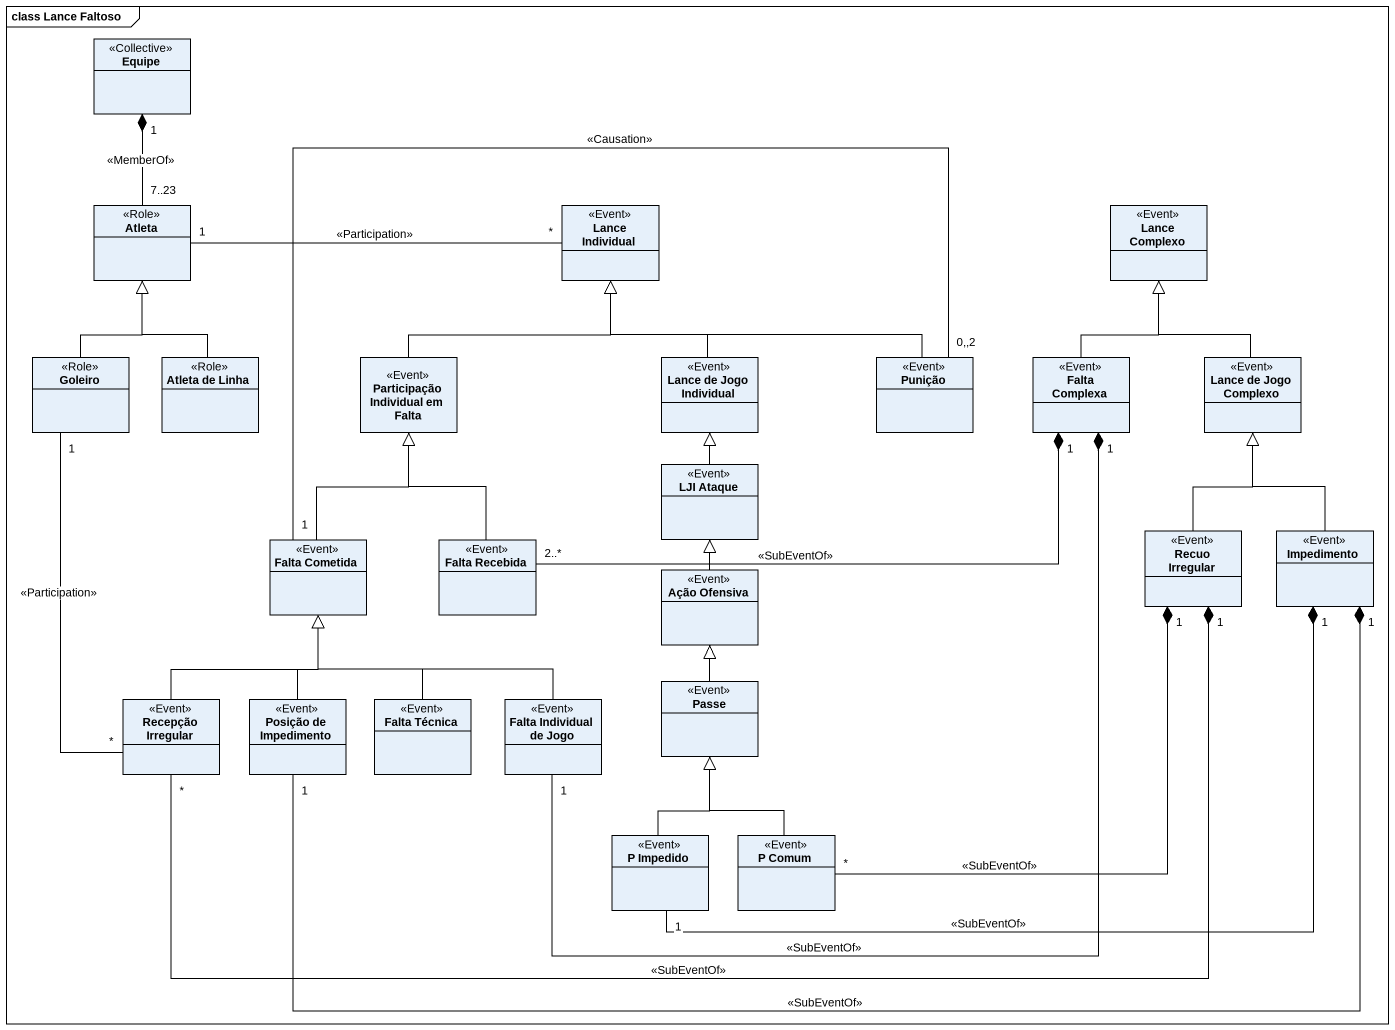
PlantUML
@startuml
mainframe class Lance Faltoso
hide circle
hide empty members
class Equipe <<Collective>>
class Atleta <<Role>>
class "Lance Individual" as Lance_Individual <<Event>>
class "Lance Complexo" as Lance_Complexo <<Event>>
class Goleiro <<Role>>
class "Atleta de Linha" as Atleta_de_Linha <<Role>>
class "Participação Individual em Falta" as Participação_Individual_em <<Event>>
class "Lance de Jogo Individual" as Lance_de_Jogo_Individual <<Event>>
class Punição <<Event>>
class "Falta Complexa" as Falta_Complexa <<Event>>
class "Lance de Jogo Complexo" as Lance_de_Jogo_Complexo <<Event>>
class "LJI Ataque" as LJI_Ataque <<Event>>
class "Falta Cometida" as Falta_Cometida <<Event>>
class "Falta Recebida" as Falta_Recebida <<Event>>
class "Recuo Irregular" as Recuo_Irregular <<Event>>
class Impedimento <<Event>>
class "Ação Ofensiva" as Ação_Ofensiva <<Event>>
class Passe <<Event>>
class "Recepção Irregular" as Recepção_Irregular <<Event>>
class "Posição de Impedimento" as Posição_de_Impedimento <<Event>>
class "Falta Técnica" as Falta_Técnica <<Event>>
class "Falta Individual de Jogo" as Falta_Individual_de_Jogo <<Event>>
class "P Impedido" as P_Impedido <<Event>>
class "P Comum" as P_Comum <<Event>>
Equipe "1" *-- "7..23" Atleta : <<MemberOf>>
Atleta "1" -right- "*" Lance_Individual : <<Participation>>
Goleiro -up-|> Atleta
Goleiro "1" -- "*" Recepção_Irregular : <<Participation>>
Atleta_de_Linha -up-|> Atleta
Participação_Individual_em -up-|> Lance_Individual
Lance_de_Jogo_Individual -up-|> Lance_Individual
Punição -left-|> Lance_Individual
Falta_Complexa -up-|> Lance_Complexo
Falta_Complexa "1" *-left- "2..*" Falta_Recebida : <<SubEventOf>>
Falta_Complexa "1" *-- "1" Falta_Individual_de_Jogo : <<SubEventOf>>
Lance_de_Jogo_Complexo -up-|> Lance_Complexo
LJI_Ataque -up-|> Lance_de_Jogo_Individual
Falta_Cometida -up-|> Participação_Individual_em
Falta_Cometida "1" -right- "0,,2" Punição : <<Causation>>
Falta_Recebida -up-|> Participação_Individual_em
Recuo_Irregular -up-|> Lance_de_Jogo_Complexo
Recuo_Irregular "1" *-left- "*" Recepção_Irregular : <<SubEventOf>>
Recuo_Irregular "1" *-- "*" P_Comum : <<SubEventOf>>
Impedimento -up-|> Lance_de_Jogo_Complexo
Impedimento "1" *-left- "1" Posição_de_Impedimento : <<SubEventOf>>
Impedimento "1" *-left- "1" P_Impedido : <<SubEventOf>>
Ação_Ofensiva -up-|> LJI_Ataque
Passe -up-|> Ação_Ofensiva
Recepção_Irregular -up-|> Falta_Cometida
Posição_de_Impedimento -up-|> Falta_Cometida
Falta_Técnica -up-|> Falta_Cometida
Falta_Individual_de_Jogo -up-|> Falta_Cometida
P_Impedido -up-|> Passe
P_Comum -up-|> Passe
@enduml
